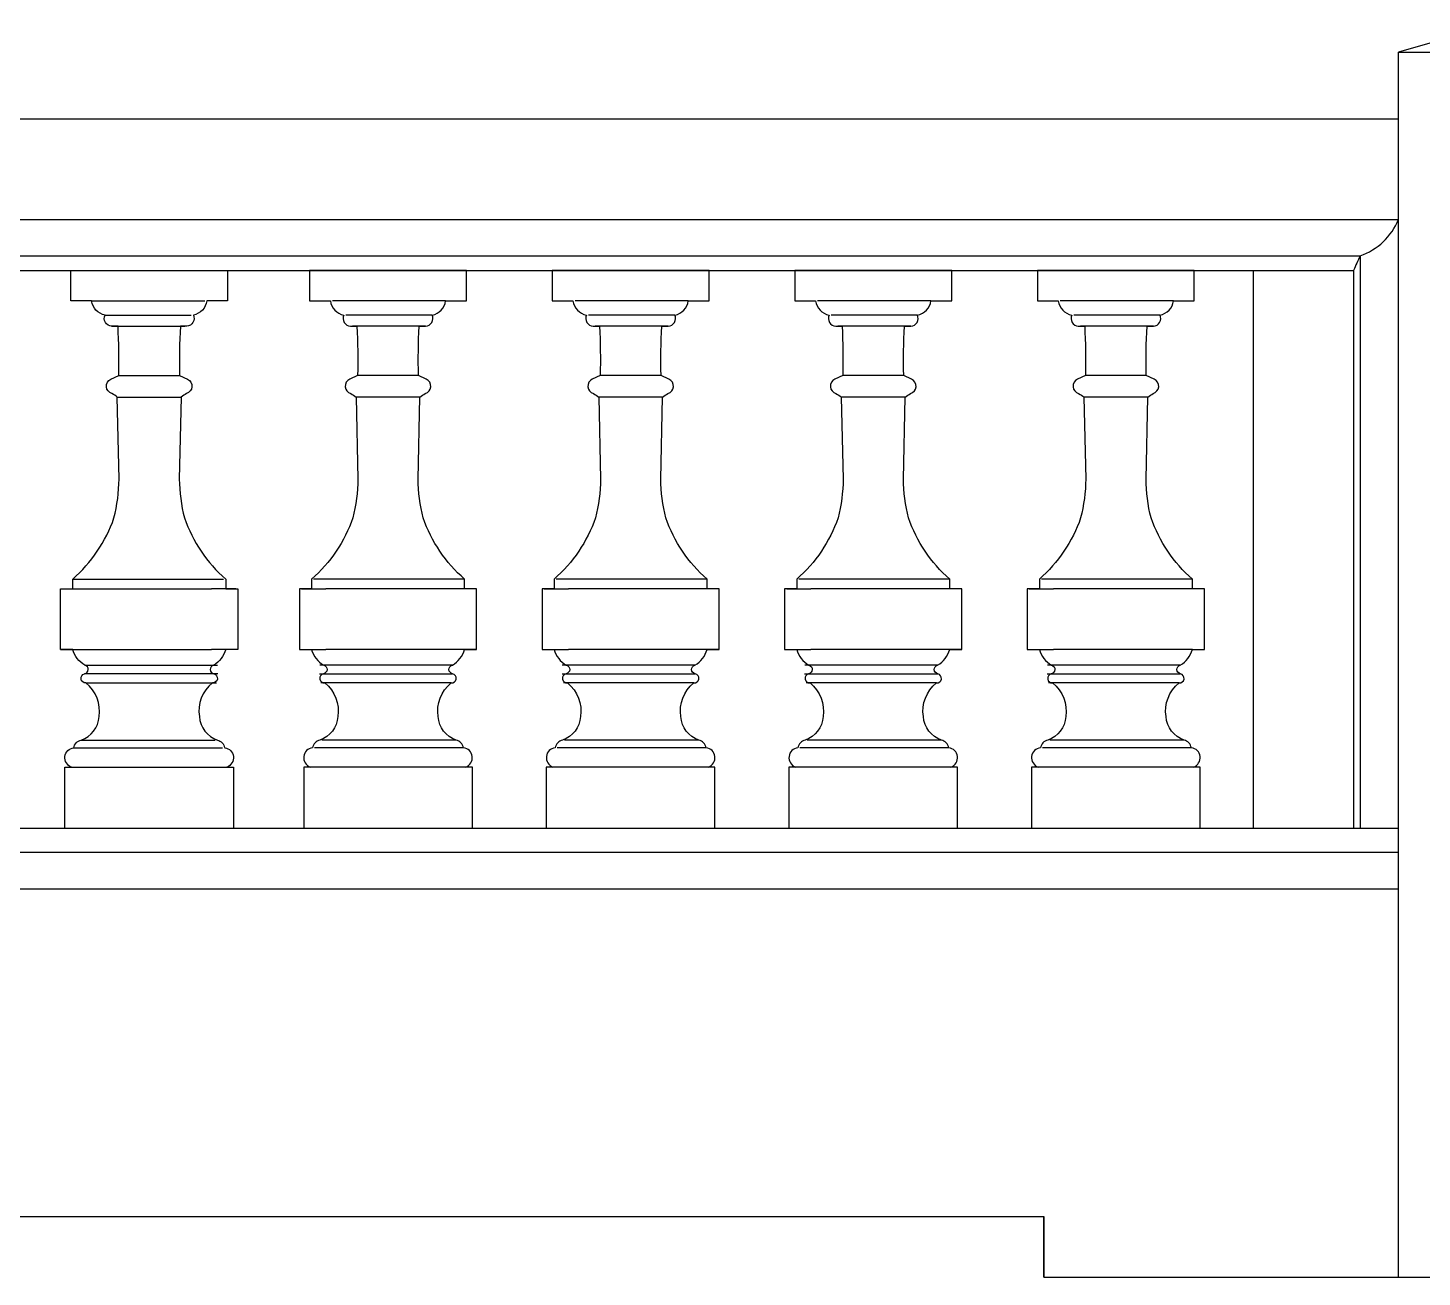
# Model space of a CAD drawing. Header units: metres. Extents: x 391 to 4074, y 4249 to 5891.
# Drawn here: x 2134 to 3284, y 4249 to 5279 of the extents above; entities that cross this region are included whole.
import ezdxf

# ---------------------------------------------------------------- set-up
doc = ezdxf.new("R2010")
doc.units = ezdxf.units.M
for name, color, linetype in [('2', 2, 'Continuous'), ('3', 3, 'Continuous'), ('4', 4, 'Continuous'), ('7', 7, 'Continuous')]:
    doc.layers.add(name, color=color, linetype=linetype)

msp = doc.modelspace()

# ---------------------------------------------------------------- linework, layer by layer
at = {"layer": '2'}
for points in [[(391.29, 4248.89), (1495.26, 4248.89), (1495.26, 4248.89), (1495.26, 4298.89), (2971.71, 4298.89), (2971.71, 4298.89), (2971.71, 4248.89), (2971.71, 4248.89), (4074.24, 4248.89)], [(2971.71, 4248.89), (2971.71, 4248.89), (2971.71, 4298.89), (2971.71, 4298.89), (2971.71, 4298.89), (2971.71, 4298.89), (2971.71, 4298.89)]]:
    msp.add_lwpolyline(points, dxfattribs=at)
at = {"layer": '3'}
for p, q in [((1232.98, 5090.89), (3232.55, 5090.89)), ((3232.55, 5090.89), (3232.55, 4618.89)), ((3227.19, 5078.89), (3227.19, 4618.89)), ((2197.92, 5042.1), (2269.04, 5042.1)), ((2467.6, 5042.1), (2396.48, 5042.1)), ((2667.6, 5042.1), (2596.48, 5042.1)), ((2867.6, 5042.1), (2796.48, 5042.1)), ((3067.6, 5042.1), (2996.48, 5042.1)), ((2203.35, 5032.89), (2263.62, 5032.89)), ((2462.18, 5032.89), (2401.91, 5032.89)), ((2662.18, 5032.89), (2601.91, 5032.89)), ((2862.18, 5032.89), (2801.91, 5032.89)), ((3062.18, 5032.89), (3001.91, 5032.89)), ((2209.23, 4992.32), (2259.43, 4992.32)), ((2456.3, 4992.32), (2406.09, 4992.32)), ((2656.3, 4992.32), (2606.09, 4992.32)), ((2856.3, 4992.32), (2806.09, 4992.32)), ((3056.3, 4992.32), (3006.09, 4992.32)), ((2208.01, 4974.32), (2260.66, 4974.32)), ((2457.52, 4974.32), (2404.87, 4974.32)), ((2657.52, 4974.32), (2604.87, 4974.32)), ((2857.52, 4974.32), (2804.87, 4974.32)), ((3057.52, 4974.32), (3004.87, 4974.32)), ((2171.29, 4824.4), (2295.68, 4824.4)), ((2494.24, 4824.4), (2369.85, 4824.4)), ((2694.24, 4824.4), (2569.85, 4824.4)), ((2894.24, 4824.4), (2769.85, 4824.4)), ((3094.24, 4824.4), (2969.85, 4824.4)), ((2181.31, 4753.4), (2290.66, 4753.4)), ((2484.22, 4753.4), (2374.87, 4753.4)), ((2684.22, 4753.4), (2574.87, 4753.4)), ((2884.22, 4753.4), (2774.87, 4753.4)), ((3084.22, 4753.4), (2974.87, 4753.4)), ((2290.88, 4746.32), (2181.08, 4746.32)), ((2182.23, 4738.79), (2289.74, 4738.79)), ((2374.64, 4746.32), (2484.44, 4746.32)), ((2483.3, 4738.79), (2375.79, 4738.79)), ((2574.64, 4746.32), (2684.44, 4746.32)), ((2683.3, 4738.79), (2575.79, 4738.79)), ((2774.64, 4746.32), (2884.44, 4746.32)), ((2883.3, 4738.79), (2775.79, 4738.79)), ((2974.64, 4746.32), (3084.44, 4746.32)), ((3083.3, 4738.79), (2975.79, 4738.79)), ((2178.16, 4691.62), (2288.8, 4691.62)), ((2487.36, 4691.62), (2376.72, 4691.62)), ((2687.36, 4691.62), (2576.72, 4691.62)), ((2887.36, 4691.62), (2776.72, 4691.62)), ((3087.36, 4691.62), (2976.72, 4691.62)), ((2172.09, 4685.39), (2294.87, 4685.39)), ((2493.43, 4685.39), (2370.65, 4685.39)), ((2693.43, 4685.39), (2570.65, 4685.39)), ((2893.43, 4685.39), (2770.65, 4685.39)), ((3093.43, 4685.39), (2970.65, 4685.39)), ((3264.24, 4598.89), (1201.29, 4598.89))]:
    msp.add_line(p, q, dxfattribs=at)
for centre, radius, start, end in [((3214.43, 5141.76), 54, 289.6, 337.26), ((3488.33, 4969.42), 283.15, 154.6, 157.26)]:
    msp.add_arc(centre, radius, start, end, dxfattribs=at)
at = {"layer": '4'}
for p, q in [((3264.24, 5258.89), (4074.24, 5258.89)), ((3264.24, 4248.89), (3264.24, 5258.89)), ((1201.29, 5203.89), (3264.24, 5203.89)), ((3264.24, 4618.89), (1201.29, 4618.89))]:
    msp.add_line(p, q, dxfattribs=at)
msp.add_lwpolyline([(4074.24, 5258.89), (4004.24, 5278.89), (3334.24, 5278.89), (3264.24, 5258.89)], dxfattribs=at)
at = {"layer": '7'}
for p, q in [((1201.29, 5120.89), (3264.24, 5120.89)), ((1238.34, 5078.89), (3227.19, 5078.89)), ((3144.24, 5078.89), (3144.24, 4618.89)), ((2186.81, 5053.89), (2280.16, 5053.89)), ((2478.72, 5053.89), (2385.37, 5053.89)), ((2678.72, 5053.89), (2585.37, 5053.89)), ((2878.72, 5053.89), (2785.37, 5053.89)), ((3078.72, 5053.89), (2985.37, 5053.89)), ((2161.29, 4816.4), (2181.29, 4816.4)), ((2161.29, 4816.4), (2179.29, 4816.4)), ((2181.29, 4816.4), (2285.68, 4816.4)), ((2305.68, 4816.4), (2285.68, 4816.4)), ((2305.68, 4816.4), (2287.68, 4816.4)), ((2359.85, 4816.4), (2377.85, 4816.4)), ((2359.85, 4816.4), (2379.85, 4816.4)), ((2484.24, 4816.4), (2379.85, 4816.4)), ((2504.24, 4816.4), (2484.24, 4816.4)), ((2504.24, 4816.4), (2486.24, 4816.4)), ((2559.85, 4816.4), (2579.85, 4816.4)), ((2559.85, 4816.4), (2577.85, 4816.4)), ((2684.24, 4816.4), (2579.85, 4816.4)), ((2704.24, 4816.4), (2684.24, 4816.4)), ((2704.24, 4816.4), (2686.24, 4816.4)), ((2759.85, 4816.4), (2779.85, 4816.4)), ((2759.85, 4816.4), (2777.85, 4816.4)), ((2884.24, 4816.4), (2779.85, 4816.4)), ((2904.24, 4816.4), (2884.24, 4816.4)), ((2904.24, 4816.4), (2886.24, 4816.4)), ((2959.85, 4816.4), (2979.85, 4816.4)), ((2959.85, 4816.4), (2977.85, 4816.4)), ((3094.24, 4816.4), (2979.85, 4816.4)), ((2161.29, 4766.4), (2181.29, 4766.4)), ((2161.29, 4766.4), (2179.29, 4766.4)), ((2181.29, 4766.4), (2285.68, 4766.4)), ((2305.68, 4766.4), (2285.68, 4766.4)), ((2305.68, 4766.4), (2287.68, 4766.4)), ((2359.85, 4766.4), (2377.85, 4766.4)), ((2359.85, 4766.4), (2379.85, 4766.4)), ((2484.24, 4766.4), (2379.85, 4766.4)), ((2504.24, 4766.4), (2484.24, 4766.4)), ((2504.24, 4766.4), (2486.24, 4766.4)), ((2559.85, 4766.4), (2579.85, 4766.4)), ((2559.85, 4766.4), (2577.85, 4766.4)), ((2684.24, 4766.4), (2579.85, 4766.4)), ((2704.24, 4766.4), (2684.24, 4766.4)), ((2704.24, 4766.4), (2686.24, 4766.4)), ((2759.85, 4766.4), (2779.85, 4766.4)), ((2759.85, 4766.4), (2777.85, 4766.4)), ((2884.24, 4766.4), (2779.85, 4766.4)), ((2904.24, 4766.4), (2884.24, 4766.4)), ((2904.24, 4766.4), (2886.24, 4766.4)), ((2959.85, 4766.4), (2979.85, 4766.4)), ((2959.85, 4766.4), (2977.85, 4766.4)), ((3094.24, 4766.4), (2979.85, 4766.4)), ((2170.31, 4669.4), (2298.35, 4669.4)), ((2495.22, 4669.4), (2367.17, 4669.4)), ((2695.22, 4669.4), (2567.17, 4669.4)), ((2895.22, 4669.4), (2767.17, 4669.4)), ((3095.22, 4669.4), (2967.17, 4669.4)), ((3264.24, 4568.89), (1201.29, 4568.89))]:
    msp.add_line(p, q, dxfattribs=at)
for points in [[(2164.82, 4618.89), (2164.82, 4669.4), (2170.31, 4669.4, -0.79), (2172.09, 4685.39, -0.29), (2178.16, 4691.62, 0.3), (2192.98, 4711, 0.27), (2182.23, 4738.79, -0.93), (2181.08, 4746.32, 0.8), (2181.31, 4753.55, -0.2), (2171.29, 4766.4), (2161.29, 4766.4), (2161.29, 4816.4), (2171.29, 4816.4), (2171.29, 4824.4, 0.13), (2205.29, 4874.81, 0.06), (2209.49, 4906.92), (2208.01, 4974.32, 0.06), (2203.61, 4977.42, -0.7), (2202.75, 4989.22), (2209.23, 4992.32, 0.02), (2208.62, 5032.89), (2208.62, 5032.89), (2203.35, 5032.89, -0.52), (2197.92, 5042.1, -0.32), (2186.81, 5053.89), (2169.66, 5053.89), (2169.66, 5078.89), (2234.33, 5078.89), (2299, 5078.89), (2299, 5053.89), (2281.85, 5053.89, -0.32), (2270.74, 5042.1, -0.52), (2265.31, 5032.89), (2260.04, 5032.89), (2260.04, 5032.89, 0.02), (2259.43, 4992.32), (2265.91, 4989.22, -0.7), (2265.05, 4977.42, 0.06), (2260.66, 4974.32), (2259.17, 4906.92, 0.06), (2263.38, 4874.81, 0.13), (2297.37, 4824.4), (2297.37, 4816.4), (2307.37, 4816.4), (2307.37, 4766.4), (2297.37, 4766.4, -0.2), (2287.35, 4753.55, 0.8), (2287.58, 4746.32, -0.93), (2286.43, 4738.79, 0.27), (2275.68, 4711, 0.3), (2290.5, 4691.62, -0.29), (2296.57, 4685.39, -0.79), (2298.35, 4669.4), (2303.84, 4669.4), (2303.84, 4618.89)], [(2500.71, 4618.89), (2500.71, 4669.4), (2495.22, 4669.4, 0.79), (2493.43, 4685.39, 0.29), (2487.36, 4691.62, -0.3), (2472.55, 4711, -0.27), (2483.3, 4738.79, 0.93), (2484.44, 4746.32, -0.8), (2484.22, 4753.55, 0.2), (2494.24, 4766.4), (2504.24, 4766.4), (2504.24, 4816.4), (2494.24, 4816.4), (2494.24, 4824.4, -0.13), (2460.24, 4874.81, -0.06), (2456.04, 4906.92), (2457.52, 4974.32, -0.06), (2461.91, 4977.42, 0.7), (2462.77, 4989.22), (2456.3, 4992.32, -0.02), (2456.9, 5032.89), (2456.9, 5032.89), (2462.18, 5032.89, 0.52), (2467.6, 5042.1, 0.32), (2478.72, 5053.89), (2495.86, 5053.89), (2495.86, 5078.89), (2431.2, 5078.89), (2366.53, 5078.89), (2366.53, 5053.89), (2383.67, 5053.89, 0.32), (2394.79, 5042.1, 0.52), (2400.22, 5032.89), (2405.49, 5032.89), (2405.49, 5032.89, -0.02), (2406.09, 4992.32), (2399.62, 4989.22, 0.7), (2400.48, 4977.42, -0.06), (2404.87, 4974.32), (2406.36, 4906.92, -0.06), (2402.15, 4874.81, -0.13), (2368.15, 4824.4), (2368.15, 4816.4), (2358.15, 4816.4), (2358.15, 4766.4), (2368.15, 4766.4, 0.2), (2378.17, 4753.55, -0.8), (2377.95, 4746.32, 0.93), (2379.09, 4738.79, -0.27), (2389.84, 4711, -0.3), (2375.03, 4691.62, 0.29), (2368.96, 4685.39, 0.79), (2367.17, 4669.4), (2361.68, 4669.4), (2361.68, 4618.89)], [(2700.71, 4618.89), (2700.71, 4669.4), (2695.22, 4669.4, 0.79), (2693.43, 4685.39, 0.29), (2687.36, 4691.62, -0.3), (2672.55, 4711, -0.27), (2683.3, 4738.79, 0.93), (2684.44, 4746.32, -0.8), (2684.22, 4753.55, 0.2), (2694.24, 4766.4), (2704.24, 4766.4), (2704.24, 4816.4), (2694.24, 4816.4), (2694.24, 4824.4, -0.13), (2660.24, 4874.81, -0.06), (2656.04, 4906.92), (2657.52, 4974.32, -0.06), (2661.91, 4977.42, 0.7), (2662.77, 4989.22), (2656.3, 4992.32, -0.02), (2656.9, 5032.89), (2656.9, 5032.89), (2662.18, 5032.89, 0.52), (2667.6, 5042.1, 0.32), (2678.72, 5053.89), (2695.86, 5053.89), (2695.86, 5078.89), (2631.2, 5078.89), (2566.53, 5078.89), (2566.53, 5053.89), (2583.67, 5053.89, 0.32), (2594.79, 5042.1, 0.52), (2600.22, 5032.89), (2605.49, 5032.89), (2605.49, 5032.89, -0.02), (2606.09, 4992.32), (2599.62, 4989.22, 0.7), (2600.48, 4977.42, -0.06), (2604.87, 4974.32), (2606.36, 4906.92, -0.06), (2602.15, 4874.81, -0.13), (2568.15, 4824.4), (2568.15, 4816.4), (2558.15, 4816.4), (2558.15, 4766.4), (2568.15, 4766.4, 0.2), (2578.17, 4753.55, -0.8), (2577.95, 4746.32, 0.93), (2579.09, 4738.79, -0.27), (2589.84, 4711, -0.3), (2575.03, 4691.62, 0.29), (2568.96, 4685.39, 0.79), (2567.17, 4669.4), (2561.68, 4669.4), (2561.68, 4618.89)], [(2900.71, 4618.89), (2900.71, 4669.4), (2895.22, 4669.4, 0.79), (2893.43, 4685.39, 0.29), (2887.36, 4691.62, -0.3), (2872.55, 4711, -0.27), (2883.3, 4738.79, 0.93), (2884.44, 4746.32, -0.8), (2884.22, 4753.55, 0.2), (2894.24, 4766.4), (2904.24, 4766.4), (2904.24, 4816.4), (2894.24, 4816.4), (2894.24, 4824.4, -0.13), (2860.24, 4874.81, -0.06), (2856.04, 4906.92), (2857.52, 4974.32, -0.06), (2861.91, 4977.42, 0.7), (2862.77, 4989.22), (2856.3, 4992.32, -0.02), (2856.9, 5032.89), (2856.9, 5032.89), (2862.18, 5032.89, 0.52), (2867.6, 5042.1, 0.32), (2878.72, 5053.89), (2895.86, 5053.89), (2895.86, 5078.89), (2831.2, 5078.89), (2766.53, 5078.89), (2766.53, 5053.89), (2783.67, 5053.89, 0.32), (2794.79, 5042.1, 0.52), (2800.22, 5032.89), (2805.49, 5032.89), (2805.49, 5032.89, -0.02), (2806.09, 4992.32), (2799.62, 4989.22, 0.7), (2800.48, 4977.42, -0.06), (2804.87, 4974.32), (2806.36, 4906.92, -0.06), (2802.15, 4874.81, -0.13), (2768.15, 4824.4), (2768.15, 4816.4), (2758.15, 4816.4), (2758.15, 4766.4), (2768.15, 4766.4, 0.2), (2778.17, 4753.55, -0.8), (2777.95, 4746.32, 0.93), (2779.09, 4738.79, -0.27), (2789.84, 4711, -0.3), (2775.03, 4691.62, 0.29), (2768.96, 4685.39, 0.79), (2767.17, 4669.4), (2761.68, 4669.4), (2761.68, 4618.89)], [(3100.71, 4618.89), (3100.71, 4669.4), (3095.22, 4669.4, 0.79), (3093.43, 4685.39, 0.29), (3087.36, 4691.62, -0.3), (3072.55, 4711, -0.27), (3083.3, 4738.79, 0.93), (3084.44, 4746.32, -0.8), (3084.22, 4753.55, 0.2), (3094.24, 4766.4), (3104.24, 4766.4), (3104.24, 4816.4), (3094.24, 4816.4), (3094.24, 4824.4, -0.13), (3060.24, 4874.81, -0.06), (3056.04, 4906.92), (3057.52, 4974.32, -0.06), (3061.91, 4977.42, 0.7), (3062.77, 4989.22), (3056.3, 4992.32, -0.02), (3056.9, 5032.89), (3056.9, 5032.89), (3062.18, 5032.89, 0.52), (3067.6, 5042.1, 0.32), (3078.72, 5053.89), (3095.86, 5053.89), (3095.86, 5078.89), (3031.2, 5078.89), (2966.53, 5078.89), (2966.53, 5053.89), (2983.67, 5053.89, 0.32), (2994.79, 5042.1, 0.52), (3000.22, 5032.89), (3005.49, 5032.89), (3005.49, 5032.89, -0.02), (3006.09, 4992.32), (2999.62, 4989.22, 0.7), (3000.48, 4977.42, -0.06), (3004.87, 4974.32), (3006.36, 4906.92, -0.06), (3002.15, 4874.81, -0.13), (2968.15, 4824.4), (2968.15, 4816.4), (2958.15, 4816.4), (2958.15, 4766.4), (2968.15, 4766.4, 0.2), (2978.17, 4753.55, -0.8), (2977.95, 4746.32, 0.93), (2979.09, 4738.79, -0.27), (2989.84, 4711, -0.3), (2975.03, 4691.62, 0.29), (2968.96, 4685.39, 0.79), (2967.17, 4669.4), (2961.68, 4669.4), (2961.68, 4618.89)]]:
    msp.add_lwpolyline(points, format="xyb", dxfattribs=at)

doc.saveas('drawing.dxf')
